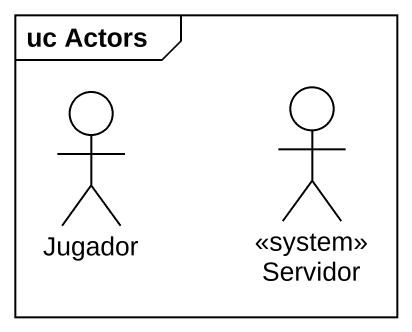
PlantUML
@startuml
mainframe uc Actors
actor Jugador
actor Servidor <<system>>
@enduml
